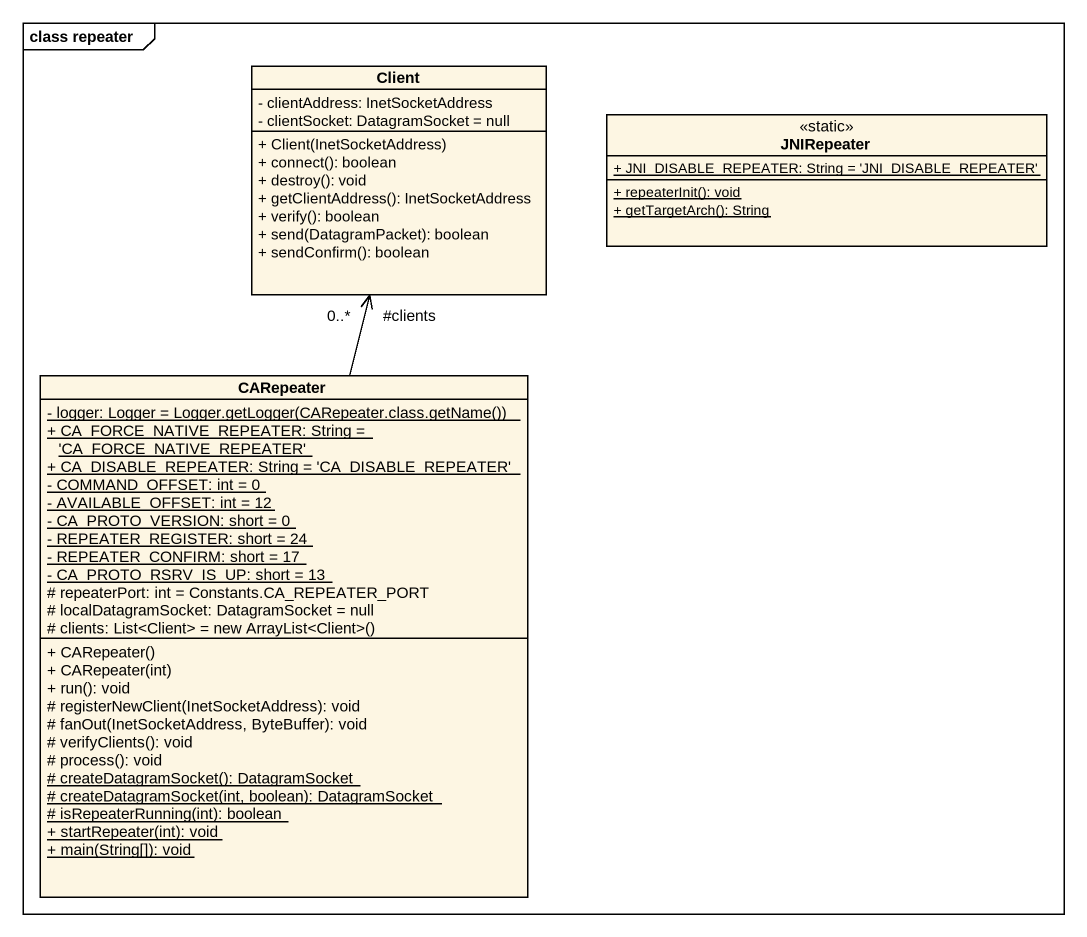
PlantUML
@startuml
mainframe class repeater
hide circle
hide empty members
skinparam classAttributeIconSize 0
class Client {
  - clientAddress: InetSocketAddress
  - clientSocket: DatagramSocket = null
  + Client(InetSocketAddress)
  + connect(): boolean
  + destroy(): void
  + getClientAddress(): InetSocketAddress
  + verify(): boolean
  + send(DatagramPacket): boolean
  + sendConfirm(): boolean
}
class JNIRepeater <<static>> {
  {static} + JNI_DISABLE_REPEATER: String = 'JNI_DISABLE_REPEATER'
  {static} + repeaterInit(): void
  {static} + getTargetArch(): String
}
class CARepeater {
  {static} {field} - logger: Logger = Logger.getLogger(CARepeater.class.getName())
  {static} + CA_FORCE_NATIVE_REPEATER: String = 'CA_FORCE_NATIVE_REPEATER'
  {static} + CA_DISABLE_REPEATER: String = 'CA_DISABLE_REPEATER'
  {static} - COMMAND_OFFSET: int = 0
  {static} - AVAILABLE_OFFSET: int = 12
  {static} - CA_PROTO_VERSION: short = 0
  {static} - REPEATER_REGISTER: short = 24
  {static} - REPEATER_CONFIRM: short = 17
  {static} - CA_PROTO_RSRV_IS_UP: short = 13
  # repeaterPort: int = Constants.CA_REPEATER_PORT
  # localDatagramSocket: DatagramSocket = null
  {field} # clients: List<Client> = new ArrayList<Client>()
  + CARepeater()
  + CARepeater(int)
  + run(): void
  # registerNewClient(InetSocketAddress): void
  # fanOut(InetSocketAddress, ByteBuffer): void
  # verifyClients(): void
  # process(): void
  {static} # createDatagramSocket(): DatagramSocket
  {static} # createDatagramSocket(int, boolean): DatagramSocket
  {static} # isRepeaterRunning(int): boolean
  {static} + startRepeater(int): void
  {static} + main(String[]): void
}
CARepeater -up-> "#clients\n0..*" Client
@enduml
